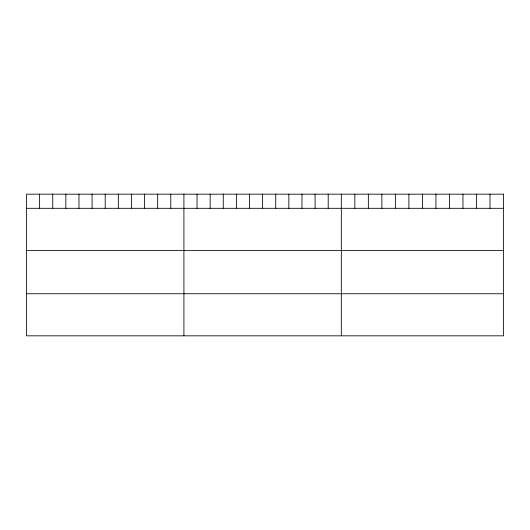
<?xml version="1.0" encoding="UTF-8"?>
<svg xmlns="http://www.w3.org/2000/svg" width="530" height="530" viewBox="0 0 530 530"><rect width="100%" height="100%" fill="white"/><g stroke="black" fill="none" stroke-linecap="round" stroke-linejoin="round"><path stroke-width="0.79" d="M26.5 208.31L503.5 208.31M26.5 250.392L503.5 250.392M26.5 293.746L503.5 293.746M489.985 194.172L489.985 208.31M476.47 194.172L476.47 208.31M462.955 194.172L462.955 208.31M449.44 194.172L449.44 208.31M435.925 194.172L435.925 208.31M422.41 194.172L422.41 208.31M408.895 194.172L408.895 208.31M395.38 194.172L395.38 208.31M381.865 194.172L381.865 208.31M368.35 194.172L368.35 208.31M354.835 194.172L354.835 208.31M341.32 194.172L341.32 335.828M328.202 194.172L328.202 208.31M315.085 194.172L315.085 208.31M301.967 194.172L301.967 208.31M288.85 194.172L288.85 208.31M275.732 194.172L275.732 208.31M262.615 194.172L262.615 208.31M249.498 194.172L249.498 208.31M236.38 194.172L236.38 208.31M223.262 194.172L223.262 208.31M210.145 194.172L210.145 208.31M197.027 194.172L197.027 208.31M183.91 194.172L183.91 335.828M170.792 194.172L170.792 208.31M157.675 194.172L157.675 208.31M144.557 194.172L144.557 208.31M131.44 194.172L131.44 208.31M118.322 194.172L118.322 208.31M105.205 194.172L105.205 208.31M92.087 194.172L92.087 208.31M78.97 194.172L78.97 208.31M65.853 194.172L65.853 208.31M52.735 194.172L52.735 208.31M39.617 194.172L39.617 208.31M503.5 194.172L26.5 194.172L26.5 335.828L503.5 335.828L503.5 194.172"/></g></svg>
